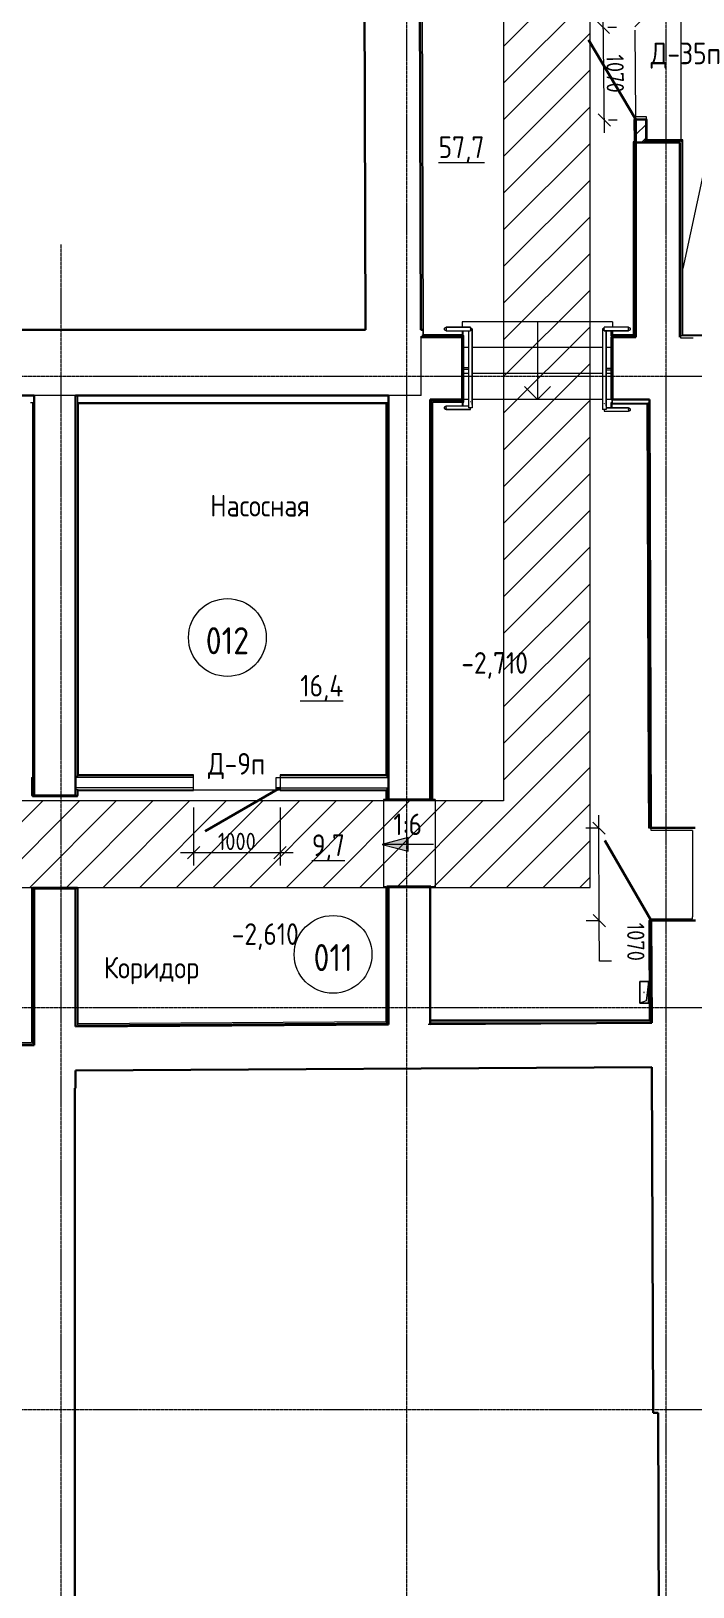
# Model space of a CAD drawing. Header units: millimetres. Extents: x 504091 to 2165846, y 135022 to 442887.
# Drawn here: x 1529232 to 1536887, y 311933 to 329921 of the extents above; entities that cross this region are included whole.
import ezdxf

# ---------------------------------------------------------------- set-up
doc = ezdxf.new("R2010")
doc.units = ezdxf.units.MM
doc.linetypes.add('ADSK_Линия сетки', pattern=[25, 20, -2.5, 0, -2.5])
doc.linetypes.add('осеваяX2', pattern=[4, 2.5, -0.5, 0.5, -0.5])
doc.layers.get('Defpoints').update_dxf_attribs({"color": 255})
for name, color, linetype, lineweight in [('Аннотация', 7, 'Continuous', 9), ('Двери', 7, 'Continuous', 20), ('Лестницы', 7, 'Continuous', 18), ('Марки дверей', 7, 'Continuous', 20), ('Марки помещений', 7, 'Continuous', 20), ('Обобщенные модели', 7, 'Continuous', 18), ('Ограждение', 7, 'Continuous', 18), ('Оси', 165, 'осеваяX2', 13), ('отметки', 7, 'Continuous', 20), ('Пандусы', 7, 'Continuous', 18), ('Перекрытие', 7, 'Continuous', 18), ('размеры', 7, 'Continuous', 9), ('Стены внутренние', 7, 'Continuous', 18), ('Стены несущие', 7, 'Continuous', 30), ('Стены отделка', 7, 'Continuous', 30), ('Стены перегородки', 7, 'Continuous', 30), ('Стены штриховка', 7, 'Continuous', 18), ('Стрелки вверх', 7, 'Continuous', 18), ('Узлы', 7, 'Continuous', 18)]:
    doc.layers.add(name, color=color, linetype=linetype, lineweight=lineweight)
doc.layers.add('Линии', color=7, linetype='Continuous', lineweight=9, true_color=0x00a600)
doc.layers.add('Штриховка', color=252, linetype='Continuous')
doc.styles.add('GOST Common', font='GOST_Common.ttf', dxfattribs={"width": 0.9, "height": 350})
doc.styles.add('GOST Common_1', font='GOST_Common.ttf', dxfattribs={"width": 0.9, "height": 250})
doc.styles.add('GOST Common_2', font='GOST_Common.ttf', dxfattribs={"width": 0.9, "height": 200})
doc.styles.add('GOST Common_4', font='GOST_Common.ttf', dxfattribs={"width": 0.9, "height": 200})
doc.dimstyles.new('ADSK_Основной_2_мм', dxfattribs={"dimscale": 304.8, "dimtxt": 201.142999, "dimasz": 0.463911, "dimexe": 0.492126, "dimexo": 0.492126, "dimgap": 0.098425, "dimtad": 1, "dimrnd": 0.01, "dimdsep": 46, "dimtxsty": 'GOST Common_4', "dimblk1": 'OBLIQUE', "dimblk2": 'OBLIQUE', "dimsah": 1, "dimcen": 0.09, "dimdle": 0.492126, "dimazin": 2, "dimtfac": 1, "dimtdec": 4, "dimtix": 1, "dimtmove": 0, "dimatfit": 3, "dimfxl": 0, "dimtvp": 1, "dimtolj": 1, "dimtzin": 0, "dimlwd": 20, "dimlwe": 20, "dimarcsym": 0})
doc.dimstyles.new('ADSK_Основной_2_мм_1', dxfattribs={"dimscale": 304.8, "dimtxt": 201.142999, "dimasz": 0.463911, "dimexe": 0.492126, "dimexo": 0.492126, "dimgap": 0.098425, "dimtad": 1, "dimrnd": 0.01, "dimdsep": 46, "dimtxsty": 'GOST Common_4', "dimblk1": 'OBLIQUE', "dimblk2": 'OBLIQUE', "dimsah": 1, "dimcen": 0.09, "dimdle": 0.492126, "dimazin": 2, "dimtfac": 1, "dimtdec": 4, "dimtix": 1, "dimtmove": 1, "dimatfit": 3, "dimfxl": 0, "dimtvp": 1, "dimtolj": 1, "dimtzin": 0, "dimlwd": 20, "dimlwe": 20, "dimarcsym": 0})

# ---------------------------------------------------------------- blocks, each defined once
blk = doc.blocks.new('AC_Дверь_Однопольная_Стальная - 1000х2100Н Д35п-металлическая-6961980-План подвала')
at = {"layer": 'Двери', "lineweight": 30}
blk.add_line((-535, 60), (392, 595), dxfattribs=at)
blk = doc.blocks.new('AC_Дверь_Однопольная_Стальная - 850х1850Н нов Д9п EI30-6474928-План подвала')
at = {"layer": 'Двери', "lineweight": 30}
blk.add_line((-500, 60), (366, 560), dxfattribs=at)
blk = doc.blocks.new('AC_Дверь_Однопольная_Стальная - 1040х1980Н нов Д10п металлическая-3159623-План подвала')
at = {"layer": 'Двери', "lineweight": 30}
blk.add_line((-535, 255), (392, 790), dxfattribs=at)
blk = doc.blocks.new('GM_Отверстие прямоугольное _в плите_ - Отверстие-3906246-План подвала')
at = {"layer": 'Обобщенные модели'}
for p, q in [((-50, -125), (-50, 125)), ((-50, 125), (50, 125)), ((50, 125), (-50, 125)), ((-50, 125), (-50, -125)), ((-50, -125), (-25, 100)), ((-25, 100), (50, 125)), ((50, 125), (50, -125)), ((50, -125), (50, 125)), ((50, -125), (-50, -125)), ((-50, -125), (50, -125))]:
    blk.add_line(p, q, dxfattribs=at)
for start, end in [(360, 180), (180, 360), (60, 165), (300, 360), (195, 270)]:
    blk.add_arc((0, 0), 2.5, start, end, dxfattribs=at)
blk = doc.blocks.new('Тип перил - Перила_Внутренний_-6517018-План подвала')
at = {"layer": 'Ограждение'}
for p, q in [((46583, 20810), (46303, 20810)), ((46303, 20792), (46303, 20788)), ((46303, 20770), (46583, 20770)), ((46563, 20770), (46563, 19917)), ((46583, 20788), (46583, 20792)), ((46583, 20790), (46585, 20790)), ((46603, 19917), (46603, 20790)), ((46563, 19898), (46303, 19898)), ((46303, 19880), (46303, 19876)), ((46303, 19858), (46583, 19858)), ((46583, 19876), (46583, 19878))]:
    blk.add_line(p, q, dxfattribs=at)
at = {"layer": 'Ограждение', "flags": 128}
blk.add_lwpolyline([(46585, 19947), (46583, 19947), (46581, 19947)], dxfattribs=at)
blk = doc.blocks.new('Тип перил - D40-16087-План подвала')
at = {"layer": 'Ограждение', "flags": 128}
for points in [[(0, 20), (1, 20), (2, 20), (2, 20), (3, 20), (4, 20), (5, 19), (6, 19), (6, 19), (7, 19), (8, 18), (9, 18), (9, 18), (10, 17), (11, 17), (11, 17), (12, 16), (13, 16), (13, 15), (14, 14), (14, 14), (15, 13), (15, 13), (16, 12), (16, 11), (17, 11), (17, 10), (18, 9), (18, 9), (18, 8), (19, 7), (19, 6), (19, 6), (19, 5), (20, 4), (20, 3), (20, 3), (20, 2), (20, 1), (20, 0), (20, 0)], [(20, 0), (20, -1), (20, -2), (20, -2), (20, -3), (20, -4), (19, -5), (19, -6), (19, -6), (19, -7), (18, -8), (18, -9), (18, -9), (17, -10), (17, -11), (17, -11), (16, -12), (16, -13), (15, -13), (14, -14), (14, -14), (13, -15), (13, -15), (12, -16), (11, -16), (11, -17), (10, -17), (9, -18), (9, -18), (8, -18), (7, -19), (6, -19), (6, -19), (5, -19), (4, -20), (3, -20), (3, -20), (2, -20), (1, -20), (0, -20), (0, -20)]]:
    blk.add_lwpolyline(points, dxfattribs=at)
blk = doc.blocks.new('Тип перил - Перила_Внутренний_-V1-План подвала')
at = {"layer": 'Ограждение'}
for p, q in [((46303, 20810), (46303, 20770)), ((46303, 20810), (46583, 20810)), ((46303, 20770), (46583, 20770)), ((46563, 20770), (46563, 19878)), ((46583, 20810), (46583, 20770)), ((46603, 20790), (46583, 20790)), ((46603, 20790), (46603, 19878)), ((46303, 19858), (46303, 19898)), ((46563, 19898), (46303, 19898)), ((46583, 19858), (46303, 19858)), ((46603, 19878), (46563, 19878)), ((46583, 19858), (46583, 19878))]:
    blk.add_line(p, q, dxfattribs=at)
blk = doc.blocks.new('ADSK_Ограждение_Опоры_Г_образная - D15 высота60 консоль80-16089-План подвала')
at = {"layer": 'Ограждение'}
for p, q in [((-7.5, 76), (-7.5, 20)), ((7.5, 20), (7.5, 66))]:
    blk.add_line(p, q, dxfattribs=at)
blk = doc.blocks.new('Тип перил - Перила_Внутренний_-6527315-План подвала')
at = {"layer": 'Ограждение'}
for p, q in [((48112, 20790), (48112, 19896)), ((48130, 20790), (48132, 20790)), ((48412, 20810), (48132, 20810)), ((48132, 20792), (48132, 20788)), ((48132, 20770), (48412, 20770)), ((48152, 19896), (48152, 20770)), ((48412, 20788), (48412, 20792)), ((48132, 19858), (48132, 19856)), ((48132, 19838), (48412, 19838)), ((48412, 19878), (48152, 19878)), ((48412, 19856), (48412, 19860))]:
    blk.add_line(p, q, dxfattribs=at)
at = {"layer": 'Ограждение', "flags": 128}
blk.add_lwpolyline([(48134, 19926), (48132, 19927), (48130, 19926)], dxfattribs=at)
blk = doc.blocks.new('Тип перил - D40-V2-План подвала')
at = {"layer": 'Ограждение', "flags": 128}
for points in [[(0, 20), (1, 20), (2, 20), (2, 20), (3, 20), (4, 20), (5, 19), (6, 19), (6, 19), (7, 19), (8, 18), (9, 18), (9, 18), (10, 17), (11, 17), (11, 17), (12, 16), (13, 16), (13, 15), (14, 14), (14, 14), (15, 13), (15, 13), (16, 12), (16, 11), (17, 11), (17, 10), (18, 9), (18, 9), (18, 8), (19, 7), (19, 6), (19, 6), (19, 5), (20, 4), (20, 3), (20, 3), (20, 2), (20, 1), (20, 0), (20, 0)], [(20, 0), (20, -1), (20, -2), (20, -2), (20, -3), (20, -4), (19, -5), (19, -6), (19, -6), (19, -7), (18, -8), (18, -9), (18, -9), (17, -10), (17, -11), (17, -11), (16, -12), (16, -13), (15, -13), (14, -14), (14, -14), (13, -15), (13, -15), (12, -16), (11, -16), (11, -17), (10, -17), (9, -18), (9, -18), (8, -18), (7, -19), (6, -19), (6, -19), (5, -19), (4, -20), (3, -20), (3, -20), (2, -20), (1, -20), (0, -20), (0, -20)]]:
    blk.add_lwpolyline(points, dxfattribs=at)
blk = doc.blocks.new('Тип перил - Перила_Внутренний_-V3-План подвала')
at = {"layer": 'Ограждение'}
for p, q in [((48132, 20790), (48112, 20790)), ((48112, 20790), (48112, 19858)), ((48132, 20770), (48132, 20810)), ((48412, 20810), (48132, 20810)), ((48412, 20770), (48132, 20770)), ((48152, 20770), (48152, 19858)), ((48412, 20770), (48412, 20810)), ((48152, 19858), (48112, 19858)), ((48132, 19858), (48132, 19838)), ((48132, 19838), (48412, 19838)), ((48152, 19878), (48412, 19878)), ((48412, 19878), (48412, 19838))]:
    blk.add_line(p, q, dxfattribs=at)
blk = doc.blocks.new('ADSK_Ограждение_Опоры_Г_образная - D15 высота60 консоль80-V4-План подвала')
at = {"layer": 'Ограждение'}
for p, q in [((-8, 66), (-8, 20)), ((0, 80), (-3, 80)), ((7, 80), (0, 80)), ((7, 20), (7, 80))]:
    blk.add_line(p, q, dxfattribs=at)
blk = doc.blocks.new('ADSK_Ограждение_Опоры_Г_образная - D15 высота60 консоль80-V7-План подвала')
at = {"layer": 'Ограждение'}
for p, q in [((-7, 76), (-7, 20)), ((8, 20), (8, 76))]:
    blk.add_line(p, q, dxfattribs=at)
blk = doc.blocks.new('ADSK_Ограждение_Опоры_Г_образная - D15 высота60 консоль80-V8-План подвала')
at = {"layer": 'Ограждение'}
for p, q in [((-7.5, 66), (-7.5, 20)), ((7.5, 20), (7.5, 66))]:
    blk.add_line(p, q, dxfattribs=at)
blk = doc.blocks.new('ADSK_Ограждение_Опоры_Г_образная - D15 высота60 консоль80-V9-План подвала')
at = {"layer": 'Ограждение'}
for p, q in [((-7.5, 76), (-7.5, 20)), ((7.5, 20), (7.5, 76))]:
    blk.add_line(p, q, dxfattribs=at)
blk = doc.blocks.new('ADSK_Ограждение_Опоры_Г_образная - D15 высота60 консоль80-V10-План подвала')
at = {"layer": 'Ограждение'}
for p, q in [((0, 80), (-8, 80)), ((-8, 80), (-8, 20)), ((3, 80), (0, 80)), ((8, 20), (8, 76))]:
    blk.add_line(p, q, dxfattribs=at)
blk = doc.blocks.new('_Oblique')
at = {"color": 0, "linetype": 'ByBlock', "lineweight": -2}
blk.add_line((-0.5, -0.5), (0.5, 0.5), dxfattribs=at)
blk = doc.blocks.new('*D4249')
at = {"layer": 'Defpoints', "color": 0, "lineweight": 20, "transparency": 16777216}
for p in [(1529267, 321083), (1528803, 320008), (1529267, 320008)]:
    blk.add_point(p, dxfattribs=at)
at = {"layer": 'размеры', "color": 0, "lineweight": 20, "transparency": 16777216}
for p, q in [((1528803, 321233), (1528803, 319858)), ((1529117, 321083), (1528653, 321083)), ((1529117, 320008), (1528653, 320008))]:
    blk.add_line(p, q, dxfattribs=at)
at = {"layer": 'размеры', "color": 0, "lineweight": 20, "transparency": 16777216, "xscale": 141.4, "yscale": 141.4, "zscale": 141.4}
for p, rotation in [((1528803, 321083), 90), ((1528803, 320008), 270)]:
    blk.add_blockref('_Oblique', p, dxfattribs=dict(at, rotation=rotation))
at = {"layer": 'размеры', "color": 0, "lineweight": 20, "transparency": 16777216, "insert": (1528673, 320545), "char_height": 200, "width": 560.47, "attachment_point": 5, "rotation": 90, "style": 'GOST Common_4'}
blk.add_mtext('\\A1;1075', dxfattribs=at)
blk = doc.blocks.new('*D4250')
at = {"layer": 'Defpoints', "color": 0, "lineweight": 20, "transparency": 16777216}
for p in [(1531112, 321095), (1532112, 321095), (1532112, 320422)]:
    blk.add_point(p, dxfattribs=at)
at = {"layer": 'размеры', "color": 0, "lineweight": 20, "transparency": 16777216}
for p, q in [((1531112, 320945), (1531112, 320272)), ((1532112, 320945), (1532112, 320272)), ((1530962, 320422), (1532262, 320422))]:
    blk.add_line(p, q, dxfattribs=at)
at = {"layer": 'размеры', "color": 0, "lineweight": 20, "transparency": 16777216, "xscale": 141.4, "yscale": 141.4, "zscale": 141.4, "rotation": 180}
blk.add_blockref('_Oblique', (1531112, 320422), dxfattribs=at)
at = {"layer": 'размеры', "color": 0, "lineweight": 20, "transparency": 16777216, "xscale": 141.4, "yscale": 141.4, "zscale": 141.4}
blk.add_blockref('_Oblique', (1532112, 320422), dxfattribs=at)
at = {"layer": 'размеры', "color": 0, "lineweight": 20, "transparency": 16777216, "insert": (1531612, 320552), "char_height": 200, "width": 560.47, "attachment_point": 5, "style": 'GOST Common_4'}
blk.add_mtext('\\A1;1000', dxfattribs=at)
blk = doc.blocks.new('*D4251')
at = {"layer": 'Defpoints', "color": 0, "lineweight": 20, "transparency": 16777216}
for p in [(1535800, 320705), (1535946, 320706), (1535950, 319636)]:
    blk.add_point(p, dxfattribs=at)
at = {"layer": 'размеры', "color": 0, "lineweight": 20, "transparency": 16777216}
for p, q in [((1535805, 319485), (1535800, 320855)), ((1535796, 320705), (1535650, 320705)), ((1535800, 319635), (1535654, 319635)), ((1535806, 319168), (1535804, 319635)), ((1535947, 319168), (1535806, 319168))]:
    blk.add_line(p, q, dxfattribs=at)
at = {"layer": 'размеры', "color": 0, "lineweight": 20, "transparency": 16777216, "xscale": 141.4, "yscale": 141.4, "zscale": 141.4}
for p, rotation in [((1535800, 320705), 90.20868367133178), ((1535804, 319635), 270.2086836713318)]:
    blk.add_blockref('_Oblique', p, dxfattribs=dict(at, rotation=rotation))
at = {"layer": 'размеры', "color": 0, "lineweight": 20, "transparency": 16777216, "insert": (1536326, 319612), "char_height": 200, "width": 560.47, "attachment_point": 1, "rotation": 270.2087, "line_spacing_factor": 1.022761, "style": 'GOST Common_4'}
blk.add_mtext('\\A1;1070', dxfattribs=at)
blk = doc.blocks.new('*D4253')
at = {"layer": 'Defpoints', "color": 0, "lineweight": 20, "transparency": 16777216}
for p in [(1535752, 329963), (1535852, 329964), (1535763, 328893)]:
    blk.add_point(p, dxfattribs=at)
at = {"layer": 'размеры', "color": 0, "lineweight": 20, "transparency": 16777216}
for p, q in [((1535864, 328744), (1535851, 330114)), ((1535902, 329965), (1536002, 329966)), ((1535913, 328895), (1536013, 328896))]:
    blk.add_line(p, q, dxfattribs=at)
at = {"layer": 'размеры', "color": 0, "lineweight": 20, "transparency": 16777216, "xscale": 141.4, "yscale": 141.4, "zscale": 141.4}
for p, rotation in [((1535852, 329964), 90.56892772826068), ((1535863, 328894), 270.5689277282607)]:
    blk.add_blockref('_Oblique', p, dxfattribs=dict(at, rotation=rotation))
at = {"layer": 'размеры', "color": 0, "lineweight": 20, "transparency": 16777216, "insert": (1535988, 329430), "char_height": 200, "width": 560.47, "attachment_point": 5, "rotation": 270.5689, "style": 'GOST Common_4'}
blk.add_mtext('\\A1;1070', dxfattribs=at)
blk = doc.blocks.new('оси')
at = {"layer": 'Оси', "linetype": 'ADSK_Линия сетки'}
for p, q in [((52350, -2196.5), (52350, 46378)), ((55350, -2196.5), (55350, 46378)), ((48350, -2196.5), (48350, 23921.3)), ((-3614.3, 22400), (62615.4, 22400)), ((-3614.3, 15100), (62615.4, 15100)), ((-3614.3, 10450), (62615.4, 10450))]:
    blk.add_line(p, q, dxfattribs=at)

msp = doc.modelspace()

# ---------------------------------------------------------------- hatches: boundary and pattern name
at = {"layer": 'размеры'}
msp.add_hatch(color=256, dxfattribs=at).paths.add_polyline_path([(1533294.005, 320518.0375), (1533594.005, 320437.6528), (1533594.005, 320598.4223)])
at = {"layer": 'Стены внутренние', "lineweight": 9}
h = msp.add_hatch(dxfattribs=at)
h.set_pattern_fill('FP_2', color=256, style=0, pattern_type=2)
h.set_pattern_definition([(45, (1487730.53, 305686.97), (-235.7317, 235.7317), []), (45, (1487887.68, 305686.97), (-235.7317, 235.7317), [])])
h.paths.add_polyline_path([(1536228.111, 328632.7952), (1536328.111, 328633.7882), (1536328.111, 328652.7952), (1536347.9184, 328652.7952), (1536345.1263, 328898.9703), (1536225.4797, 328897.7822)])
h.paths.add_polyline_path([(1536214.8552, 329967.7294), (1536334.8492, 329968.921), (1536312.8046, 332188.9226), (1536192.7987, 332188.9226), (1536202.4276, 331219.2461)])
at = {"layer": 'Узлы', "lineweight": 9}
h = msp.add_hatch(dxfattribs=at)
h.set_pattern_fill('FP_8', color=252, style=0, pattern_type=2)
h.set_pattern_definition([(45, (1487730.53, 305686.97), (-212.132, 212.132), [])])
h.paths.add_polyline_path([(1524996.8349, 320019.4885), (1535698.3629, 320019.4885), (1535698.3629, 340658.9226), (1534698.3629, 340658.9226), (1534698.3629, 321019.4885), (1525453.3689, 321019.4885), (1525453.3689, 325819.4885), (1524453.3689, 325819.4885), (1524453.3689, 320019.4885), (1524487.1226, 320019.4885)])

# ---------------------------------------------------------------- linework, layer by layer
at = {"layer": 'Лестницы'}
for p, q in [((1535958.7107, 326561.0679), (1534218.7107, 326561.0679)), ((1534218.7107, 326561.0679), (1534218.7107, 326497.0679)), ((1535958.7107, 326561.0679), (1534218.7107, 326561.0679)), ((1535958.7107, 326561.0679), (1535958.7107, 326497.0679)), ((1535958.7107, 326457.0679), (1535958.7107, 326411.0679)), ((1534293.5246, 326261.0679), (1534237.4039, 326261.0679)), ((1534293.5246, 326261.0679), (1534237.4039, 326261.0679)), ((1535842.4234, 326261.0679), (1534333.5246, 326261.0679)), ((1535842.4234, 326261.0679), (1534333.5246, 326261.0679)), ((1535938.4234, 326261.0679), (1535882.4234, 326261.0679)), ((1535938.4234, 326261.0679), (1535882.4234, 326261.0679)), ((1534293.5246, 325961.0679), (1534237.4039, 325961.0679)), ((1534293.5246, 325961.0679), (1534237.4039, 325961.0679)), ((1535842.4234, 325961.0679), (1534333.5246, 325961.0679)), ((1535842.4234, 325961.0679), (1534333.5246, 325961.0679)), ((1535938.4234, 325961.0679), (1535882.4234, 325961.0679)), ((1535938.4234, 325961.0679), (1535882.4234, 325961.0679)), ((1534293.5246, 325661.0679), (1534237.4039, 325661.0679)), ((1535842.4234, 325661.0679), (1534333.5246, 325661.0679)), ((1535938.4234, 325661.0679), (1535882.4234, 325661.0679))]:
    msp.add_line(p, q, dxfattribs=at)
at = {"layer": 'Линии', "color": 7}
for p, q in [((1534698.3629, 340658.9226), (1534698.3629, 321019.4885)), ((1535698.3629, 320019.4885), (1535698.3629, 340658.9226)), ((1536746.8187, 330842.3668), (1536746.8187, 328642.3668)), ((1529770.1227, 321019.4885), (1525453.3689, 321019.4885)), ((1534698.3629, 321019.4885), (1529770.1227, 321019.4885)), ((1524453.3689, 320019.4885), (1529627.6954, 320019.4885)), ((1529627.6954, 320019.4885), (1535698.3629, 320019.4885))]:
    msp.add_line(p, q, dxfattribs=at)
for centre in [(1531502.7778, 322909.6543), (1532725.4147, 319245.7755)]:
    msp.add_circle(centre, 450, dxfattribs=at)
at = {"layer": 'Пандусы'}
for p, q in [((1533307.3806, 321035.2712), (1533307.3806, 320025.2712)), ((1533337.3806, 321035.2712), (1533307.3806, 321035.2712)), ((1533907.3806, 321035.2712), (1533877.3806, 321035.2712)), ((1533907.3806, 321035.2712), (1533907.3806, 320025.2712)), ((1533337.3806, 320025.2712), (1533307.3806, 320025.2712)), ((1533907.3806, 320025.2712), (1533857.3806, 320025.2712))]:
    msp.add_line(p, q, dxfattribs=at)
at = {"layer": 'Перекрытие'}
for p, q in [((1537546.8187, 330792.3668), (1536770.111, 327177.6535)), ((1536215.2027, 329932.7312), (1536225.1322, 328932.7805)), ((1536225.1322, 328932.7805), (1536345.1263, 328933.972)), ((1536345.1263, 328933.972), (1536345.4738, 328898.9737)), ((1534293.5246, 325661.0679), (1534237.4039, 325661.0679)), ((1535842.4234, 325661.0679), (1534333.5246, 325661.0679)), ((1535938.4234, 325661.0679), (1535882.4234, 325661.0679)), ((1532067.3806, 321150.2947), (1532067.3806, 321290.2947)), ((1532067.3806, 321290.2947), (1532112.3806, 321290.2947)), ((1531112.3806, 321150.2947), (1532112.3806, 321150.2947)), ((1532112.3806, 321170.2947), (1532067.3806, 321170.2947)), ((1533307.3806, 321035.2712), (1533337.3806, 321035.2712)), ((1536402.8843, 320677.4577), (1536402.7751, 320707.4575)), ((1536882.8843, 320677.4577), (1536402.8843, 320677.4577)), ((1533337.3806, 320025.2712), (1533307.3806, 320025.2712)), ((1536406.5994, 319657.4577), (1536882.8843, 319657.4577)), ((1536882.8843, 319657.4577), (1536882.8843, 319679.1993)), ((1529746.9284, 318411.5347), (1529766.9284, 318411.6693))]:
    msp.add_line(p, q, dxfattribs=at)
at = {"layer": 'размеры'}
for p, q in [((1533594.005, 320598.4223), (1533294.005, 320518.0375)), ((1533594.005, 320437.6528), (1533594.005, 320598.4223)), ((1533294.005, 320518.0375), (1533594.005, 320437.6528))]:
    msp.add_line(p, q, dxfattribs=at)
at = {"layer": 'размеры', "lineweight": 20}
msp.add_line((1533886.2803, 320518.0375), (1533294.005, 320518.0375), dxfattribs=at)
at = {"layer": 'Стены внутренние', "color": 8, "true_color": 0x7f7f7f}
for q in [(1533742.4348, 326381.0679), (1533367.3806, 325708.2899)]:
    msp.add_line((1533744.5183, 325708.2899), q, dxfattribs=at)
at = {"layer": 'Стены внутренние'}
msp.add_line((1536882.8843, 320677.4577), (1536882.8843, 319679.1993), dxfattribs=at)
at = {"layer": 'Стены несущие'}
for p, q in [((1533742.1647, 326468.2899), (1533726.8188, 331423.5437)), ((1533726.8342, 331418.5437), (1533742.1647, 326468.2899)), ((1533087.3622, 331247.079), (1533102.1616, 326468.2899)), ((1536345.4738, 328898.9737), (1536225.4797, 328897.7822)), ((1536225.4797, 328897.7822), (1536228.111, 328632.7952)), ((1536345.4738, 328898.9737), (1536348.1051, 328633.9868)), ((1536228.111, 328632.7952), (1536348.1051, 328633.9868)), ((1536738.111, 328632.7952), (1536228.111, 328632.7952)), ((1536228.111, 328632.7952), (1536228.111, 326381.0679)), ((1536738.111, 326381.0679), (1536738.111, 328632.7952)), ((1533102.1616, 326468.2899), (1528506.0276, 326468.2899)), ((1533762.1647, 326468.2899), (1533742.1647, 326468.2899)), ((1533742.4348, 326381.0679), (1533742.4039, 326391.0369)), ((1534218.7107, 326381.0679), (1533742.4348, 326381.0679)), ((1533762.342, 326411.0679), (1533762.4038, 326391.0989)), ((1534218.7107, 325661.0679), (1534218.7107, 326381.0679)), ((1536228.111, 326381.0679), (1535958.4234, 326381.0679)), ((1535958.4234, 326381.0679), (1535958.4234, 325661.0679)), ((1528647.3806, 325708.2899), (1529266.9284, 325708.2899)), ((1529266.9284, 325708.2899), (1529266.9284, 321082.5676)), ((1529746.9284, 321082.5676), (1529746.9284, 325708.2899)), ((1529746.9284, 325708.2899), (1533367.3806, 325708.2899)), ((1533367.3806, 325708.2899), (1533367.3806, 321035.2712)), ((1533847.3806, 325661.0679), (1534218.7107, 325661.0679)), ((1533847.3806, 321035.2712), (1533847.3806, 325661.0679)), ((1535958.4234, 325661.0679), (1536384.7329, 325661.0679)), ((1536384.7329, 325661.0679), (1536402.7751, 320707.4575)), ((1529266.9284, 321082.5676), (1529746.9284, 321082.5676)), ((1533367.3806, 321035.2712), (1533847.3806, 321035.2712)), ((1536402.7751, 320707.4575), (1536912.7717, 320709.315)), ((1533367.3806, 320025.2712), (1533367.3806, 318434.2375)), ((1533847.3806, 320025.2712), (1533367.3806, 320025.2712)), ((1533847.3806, 320025.2712), (1533847.3806, 318437.2613)), ((1529266.9284, 320007.5676), (1529266.9284, 318197.4683)), ((1529746.9284, 320007.5676), (1529266.9284, 320007.5676)), ((1529746.9284, 318411.4302), (1529746.9284, 320007.5676)), ((1536916.6689, 319639.3221), (1536406.6722, 319637.4646)), ((1536410.9848, 318453.4109), (1536406.6722, 319637.4646)), ((1533367.3806, 318434.2375), (1529746.9284, 318411.4302)), ((1536410.9848, 318453.4109), (1533847.3806, 318437.2613)), ((1529266.9284, 318197.4683), (1527763.7117, 318157.3069)), ((1529746.9284, 317901.42), (1536412.8424, 317943.4125)), ((1529746.9284, 317700.1105), (1529746.9284, 317901.42)), ((1536412.8424, 317943.4125), (1536427.4004, 313946.4008)), ((1529737.2597, 317699.8522), (1529746.9284, 317700.1105)), ((1529737.2597, 306070.9359), (1529737.2597, 317699.8522)), ((1536427.4004, 313946.4008), (1536486.7568, 313946.4008)), ((1536486.7568, 313946.4008), (1536510.89, 306023.5058))]:
    msp.add_line(p, q, dxfattribs=at)
at = {"layer": 'Стены отделка', "lineweight": 9}
for p, q in [((1533772.342, 326411.0679), (1533756.8186, 331423.6366)), ((1536215.4802, 328897.6829), (1536205.4807, 328897.5836)), ((1536205.4807, 328897.5836), (1536208.0107, 328642.7952)), ((1536218.1105, 328632.7952), (1536215.4802, 328897.6829)), ((1536357.4732, 328899.0929), (1536345.4738, 328898.9737)), ((1536359.7998, 328664.7952), (1536357.4732, 328899.0929)), ((1536328.111, 328652.7952), (1536328.111, 328632.7952)), ((1536328.111, 328652.7952), (1536758.111, 328652.7952)), ((1536768.111, 328664.7952), (1536359.7998, 328664.7952)), ((1536758.111, 328652.7952), (1536758.111, 326396.1982)), ((1536770.111, 326408.0777), (1536770.111, 328662.7952)), ((1536198.111, 328642.7952), (1536198.111, 326411.0679)), ((1536208.0107, 328642.7952), (1536198.111, 328642.7952)), ((1536208.111, 328632.7952), (1536208.111, 326401.0679)), ((1536208.111, 328632.7952), (1536228.111, 328632.7952)), ((1533742.4039, 326391.0369), (1533762.4038, 326391.0989)), ((1533762.3729, 326401.0679), (1534237.4039, 326401.0679)), ((1533762.4038, 326391.0989), (1533762.4349, 326381.0679)), ((1534227.4039, 326411.0679), (1533772.342, 326411.0679)), ((1534217.4039, 326381.0679), (1534217.4039, 325641.0679)), ((1534228.7107, 326381.0679), (1534218.7107, 326381.0679)), ((1534227.4039, 326401.0679), (1534227.4039, 326411.0679)), ((1534228.7107, 325661.0679), (1534228.7107, 326381.0679)), ((1534237.4039, 325631.0679), (1534237.4039, 326401.0679)), ((1535938.4234, 326381.0679), (1535958.4234, 326381.0679)), ((1535938.4234, 326381.0679), (1535938.4234, 325661.0679)), ((1535948.4234, 326411.0679), (1535948.4234, 325621.0679)), ((1536198.111, 326411.0679), (1535948.4234, 326411.0679)), ((1536228.111, 326401.0679), (1535948.4234, 326401.0679)), ((1536738.111, 326401.0679), (1536758.111, 326401.0679)), ((1536743.3993, 326396.3467), (1536743.1975, 326376.3477)), ((1536743.1975, 326376.3477), (1536892.1365, 326374.8448)), ((1536758.111, 326396.1982), (1536743.3993, 326396.3467)), ((1540528.3305, 326370.1542), (1536770.111, 326408.0777)), ((1529226.9284, 325628.2899), (1529266.9284, 325628.2899)), ((1529246.9284, 325628.2899), (1529246.9284, 321290.2947)), ((1529766.9284, 325708.2899), (1529766.9284, 321308.2899)), ((1529766.9284, 325628.2899), (1533367.3806, 325628.2899)), ((1529778.9284, 321322.2947), (1529778.9284, 325616.2899)), ((1529778.9284, 325616.2899), (1533335.3806, 325616.2899)), ((1533335.3806, 325616.2899), (1533335.3806, 321322.2947)), ((1533347.3806, 325628.2899), (1533347.3806, 321290.2947)), ((1533867.3806, 321035.2712), (1533867.3806, 325661.0679)), ((1534217.4039, 325641.0679), (1533867.3806, 325641.0679)), ((1533877.3806, 321025.2712), (1533877.3806, 325631.0679)), ((1533877.3806, 325631.0679), (1534237.4039, 325631.0679)), ((1534228.7107, 325661.0679), (1534218.7107, 325661.0679)), ((1534218.7107, 325661.0679), (1534218.7107, 325641.0679)), ((1535958.4234, 325661.0679), (1535938.4234, 325661.0679)), ((1535948.4234, 325621.0679), (1536384.7329, 325621.0679)), ((1535953.4234, 325621.0679), (1535953.4234, 325611.0679)), ((1535953.4234, 325611.0679), (1536354.7694, 325611.0679)), ((1536354.7694, 325611.0679), (1536370.7009, 321276.8868)), ((1536380.7008, 321276.9228), (1536364.7327, 325621.0679)), ((1536384.7329, 325621.0679), (1536364.733, 325620.9944)), ((1536384.7329, 325621.0679), (1536384.7329, 325661.0679)), ((1536400.7007, 321276.9963), (1536384.7329, 325621.0679)), ((1529236.9284, 321290.2947), (1529266.9284, 321290.2947)), ((1529236.9284, 321290.2947), (1529236.9284, 321082.8167)), ((1529746.9284, 321308.2899), (1529766.9284, 321308.2899)), ((1529766.9284, 321310.2947), (1529767.3806, 321310.2947)), ((1529767.3806, 321310.2947), (1529767.3806, 321290.2947)), ((1531112.3806, 321322.2947), (1529778.9284, 321322.2947)), ((1531112.3806, 321290.2947), (1531112.3806, 321322.2947)), ((1532112.3806, 321322.2947), (1532112.3806, 321290.2947)), ((1533335.3806, 321322.2947), (1532112.3806, 321322.2947)), ((1536370.7009, 321276.887), (1536372.7753, 320707.3482)), ((1536380.7008, 321276.9228), (1536400.7007, 321276.9963)), ((1536400.7007, 321276.9963), (1536380.7008, 321276.9234)), ((1529747.3806, 321170.2947), (1529747.3806, 321150.2947)), ((1529776.9284, 321150.2947), (1529747.3806, 321150.2947)), ((1529766.9284, 321150.2947), (1529766.9284, 321082.8167)), ((1529776.9284, 321082.8167), (1529776.9284, 321140.2947)), ((1529776.9284, 321140.2947), (1531112.3806, 321140.2947)), ((1531112.3806, 321170.2947), (1531112.3806, 321170.2947)), ((1531112.3806, 321140.2947), (1531112.3806, 321170.2947)), ((1532112.3806, 321170.2947), (1532112.3806, 321140.2947)), ((1532112.3806, 321140.2947), (1533337.3806, 321140.2947)), ((1533337.3806, 321140.2947), (1533337.3806, 321035.2712)), ((1533347.3806, 321170.2947), (1533347.3806, 321140.2947)), ((1529236.9284, 321082.8167), (1529266.9284, 321082.8167)), ((1529766.9284, 321082.5676), (1529246.9284, 321082.5676)), ((1529246.9284, 321082.5676), (1529246.9284, 321072.5676)), ((1529246.9284, 321072.5676), (1529766.9284, 321072.5676)), ((1529766.9284, 321082.8167), (1529776.9284, 321082.8167)), ((1529766.9284, 321072.5676), (1529766.9284, 321082.5676)), ((1533867.3806, 321035.2712), (1533337.3806, 321035.2712)), ((1533367.3806, 321025.2712), (1533367.3806, 321035.2712)), ((1533367.3806, 321025.2712), (1533877.3806, 321025.2712)), ((1536372.7753, 320707.3482), (1536402.7751, 320707.4575)), ((1529766.9284, 320017.5676), (1529246.9284, 320017.5676)), ((1529246.9284, 320017.5676), (1529246.9284, 320007.8167)), ((1529766.9284, 320007.8167), (1529766.9284, 320017.5676)), ((1533337.3806, 320025.2712), (1533337.3806, 318465.7061)), ((1533337.3806, 320025.2712), (1533367.3806, 320025.2712)), ((1533857.3806, 320035.2712), (1533347.3806, 320035.2712)), ((1533347.3806, 320035.2712), (1533347.3806, 320025.2712)), ((1533845.5267, 318438.9915), (1533845.5267, 320025.2712)), ((1533857.3806, 318483.4109), (1533857.3806, 320035.2712)), ((1529266.9284, 320007.8167), (1529236.9284, 320007.8167)), ((1529236.9284, 320007.8167), (1529236.9284, 318226.6775)), ((1529246.9284, 320007.5676), (1529766.9284, 320007.5676)), ((1529266.9284, 320007.5676), (1529266.9284, 320007.8167)), ((1529746.9284, 320007.8167), (1529746.9284, 320007.5676)), ((1529776.9284, 320007.8167), (1529746.9284, 320007.8167)), ((1529776.9284, 318441.7373), (1529776.9284, 320007.8167)), ((1536406.6722, 319637.4646), (1536376.6724, 319637.3553)), ((1536376.6724, 319637.3553), (1536380.8754, 318483.4109)), ((1529746.9284, 318421.6022), (1529766.9284, 318421.6022)), ((1529766.9284, 318431.6698), (1533367.3806, 318455.9078)), ((1529766.9284, 318411.6693), (1533367.3806, 318435.9073)), ((1529766.9284, 318421.6022), (1529766.9284, 318411.6693)), ((1533337.3806, 318465.7061), (1529776.9284, 318441.7373)), ((1533347.3806, 318455.7732), (1533347.3806, 318465.7734)), ((1533347.3806, 318455.9078), (1533367.3806, 318455.9078)), ((1533825.5267, 318438.9915), (1533845.5267, 318438.9915)), ((1536410.9848, 318473.4109), (1533845.5267, 318473.4109)), ((1533845.5267, 318453.4109), (1536410.9848, 318453.4109)), ((1536380.8754, 318483.4109), (1533857.3806, 318483.4109)), ((1536390.9119, 318473.4109), (1536390.8754, 318483.4109)), ((1536390.9119, 318473.4111), (1536410.9117, 318473.484)), ((1536410.9848, 318453.4109), (1536410.9848, 318473.4109)), ((1529236.9284, 318226.6775), (1527791.0768, 318188.0487)), ((1529246.9284, 318226.9447), (1529246.9284, 318216.9411)), ((1529246.9284, 318197.4683), (1529266.9284, 318197.4683)), ((1529246.9284, 318196.934), (1529246.9284, 318197.4683))]:
    msp.add_line(p, q, dxfattribs=at)
at = {"layer": 'Стены перегородки', "lineweight": 18}
for p, q in [((1529747.3806, 321290.2947), (1529747.3806, 321170.2947)), ((1531112.3806, 321290.2947), (1529747.3806, 321290.2947)), ((1531112.3806, 321170.2947), (1531112.3806, 321290.2947)), ((1532112.3806, 321290.2947), (1532112.3806, 321170.2947)), ((1532112.3806, 321290.2947), (1533367.3806, 321290.2947)), ((1531112.3806, 321170.2947), (1529747.3806, 321170.2947)), ((1532112.3806, 321170.2947), (1533367.3806, 321170.2947))]:
    msp.add_line(p, q, dxfattribs=at)
at = {"layer": 'Стены штриховка'}
for p, q in [((1533746.8342, 331418.6057), (1533762.342, 326411.0679)), ((1536357.8195, 328662.7952), (1536355.4733, 328899.073)), ((1536770.111, 328662.7952), (1536357.8195, 328662.7952)), ((1536768.111, 326406.0978), (1536768.111, 328664.7952)), ((1536770.111, 328664.7952), (1536768.111, 328664.7952)), ((1536770.111, 328662.7952), (1536770.111, 328664.7952)), ((1535958.4234, 325621.0679), (1535958.4234, 326401.0679)), ((1540528.3305, 326358.1535), (1536758.111, 326396.1982)), ((1540528.3305, 326368.1541), (1536768.111, 326406.0978)), ((1529746.9284, 325708.2899), (1529266.9284, 325708.2899)), ((1529776.9284, 321320.2947), (1529776.9284, 325618.2899)), ((1529776.9284, 325618.2899), (1533337.3806, 325618.2899)), ((1533337.3806, 325618.2899), (1533337.3806, 321320.2947)), ((1534217.4039, 325641.0679), (1534237.4039, 325641.0679)), ((1529246.9284, 321290.2947), (1529246.9284, 321082.8167)), ((1531112.3806, 321310.2947), (1529767.3806, 321310.2947)), ((1531112.3806, 321320.2947), (1529776.9284, 321320.2947)), ((1533337.3806, 321320.2947), (1532112.3806, 321320.2947)), ((1533347.3806, 321310.2947), (1532112.3806, 321310.2947)), ((1536380.7008, 321276.9234), (1536382.7752, 320707.3846)), ((1529776.9284, 321150.2947), (1531112.3806, 321150.2947)), ((1532112.3806, 321150.2947), (1533347.3806, 321150.2947)), ((1533347.3806, 321140.2947), (1533347.3806, 321035.2712)), ((1533347.3806, 320025.2712), (1533347.3806, 318465.7734)), ((1529246.9284, 318226.9447), (1529246.9284, 320007.8167)), ((1529766.9284, 320007.8167), (1529766.9284, 318431.6698)), ((1536386.6724, 319637.3917), (1536390.8754, 318483.4109)), ((1527781.0768, 318177.7779), (1529246.9284, 318216.9411))]:
    msp.add_line(p, q, dxfattribs=at)
at = {"layer": 'Стрелки вверх'}
for p, q in [((1535088.7107, 326561.0679), (1535088.7107, 326261.0679)), ((1535088.7107, 326261.0679), (1535088.7107, 325961.0679)), ((1535088.7107, 325961.0679), (1535088.7107, 325661.0679)), ((1535088.7107, 325661.0679), (1534938.7107, 325811.0679)), ((1535088.7107, 325661.0679), (1535238.7107, 325811.0679))]:
    msp.add_line(p, q, dxfattribs=at)

# ---------------------------------------------------------------- block references
at = {"layer": 'Двери', "color": 8, "true_color": 0x7f7f7f}
for name, p, rotation in [('AC_Дверь_Однопольная_Стальная - 1000х2100Н Д35п-металлическая-6961980-План подвала', (1536280.1645, 329433.3516), 90.56892772232256), ('AC_Дверь_Однопольная_Стальная - 850х1850Н нов Д9п EI30-6474928-План подвала', (1531612.3806, 321230.2947), 180), ('AC_Дверь_Однопольная_Стальная - 1040х1980Н нов Д10п металлическая-3159623-План подвала', (1536659.722, 320173.3898), 90.2086836735519)]:
    msp.add_blockref(name, p, dxfattribs=dict(at, rotation=rotation))
at = {"layer": 'Обобщенные модели', "rotation": 180}
msp.add_blockref('GM_Отверстие прямоугольное _в плите_ - Отверстие-3906246-План подвала', (1536323.0116, 318808.4109), dxfattribs=at)
at = {"layer": 'Ограждение'}
for name, p, rotation in [('Тип перил - D40-16087-План подвала', (1534033.5246, 326477.0679), 180), ('ADSK_Ограждение_Опоры_Г_образная - D15 высота60 консоль80-16089-План подвала', (1534224.4608, 326477.0679), 180), ('ADSK_Ограждение_Опоры_Г_образная - D15 высота60 консоль80-V4-План подвала', (1535945.2006, 326477.0679), 180), ('ADSK_Ограждение_Опоры_Г_образная - D15 высота60 консоль80-V7-План подвала', (1534313.5246, 326021.0679), 90), ('ADSK_Ограждение_Опоры_Г_образная - D15 высота60 консоль80-V9-План подвала', (1535862.4234, 326011.0679), 270), ('Тип перил - D40-16087-План подвала', (1534033.5246, 325565.0679), 180)]:
    msp.add_blockref(name, p, dxfattribs=dict(at, rotation=rotation))
for name, p in [('Тип перил - Перила_Внутренний_-6517018-План подвала', (1487730.5267, 305686.9719)), ('Тип перил - Перила_Внутренний_-V1-План подвала', (1487730.5267, 305686.9719)), ('Тип перил - Перила_Внутренний_-6527315-План подвала', (1487730.5267, 305686.9719)), ('Тип перил - Перила_Внутренний_-V3-План подвала', (1487730.5267, 305686.9719)), ('Тип перил - D40-V2-План подвала', (1536142.4234, 326477.0679)), ('ADSK_Ограждение_Опоры_Г_образная - D15 высота60 консоль80-V8-План подвала', (1534224.4608, 325565.0679)), ('ADSK_Ограждение_Опоры_Г_образная - D15 высота60 консоль80-V10-План подвала', (1535945.2006, 325545.0679)), ('Тип перил - D40-V2-План подвала', (1536142.4234, 325545.0679))]:
    msp.add_blockref(name, p, dxfattribs=at)
at = {"layer": 'Штриховка'}
msp.add_blockref('оси', (1481230.092, 303531.9719), dxfattribs=at)

# ---------------------------------------------------------------- texts
at = {"layer": 'Аннотация', "lineweight": 9, "char_height": 312.5, "width": 520.211119, "attachment_point": 5, "line_spacing_factor": 1.022766, "style": 'GOST Common'}
for s, insert in [('012', (1531502.7778, 322872.7062)), ('011', (1532725.4147, 319208.8274))]:
    msp.add_mtext(s, dxfattribs=dict(at, insert=insert))
at = {"layer": 'Марки дверей', "lineweight": 9, "char_height": 250, "attachment_point": 5, "line_spacing_factor": 1.022766, "style": 'GOST Common_2'}
for s, insert, width in [('\\pt450,900,1350,1800,2250,2700,3150,3600,4050,4500,4950,5400,5850,6300,6750,7200,7650,8100,8550,9000,9450,9900,10350,10800,11250,11700,12150,12600,13050,13500,13950,14400;Д-35п', (1536805.6954, 329637.364), 851.4), ('\\pt450,900,1350,1800,2250,2700,3150,3600,4050,4500,4950,5400,5850,6300,6750,7200,7650,8100,8550,9000,9450,9900,10350,10800,11250,11700,12150,12600,13050,13500,13950,14400;Д-9п', (1531608.7732, 321423.5074), 690.3)]:
    msp.add_mtext(s, dxfattribs=dict(at, insert=insert, width=width))
at = {"layer": 'Марки помещений', "lineweight": 9, "char_height": 250, "attachment_point": 5, "line_spacing_factor": 1.022766, "style": 'GOST Common_2'}
for s, insert, width in [('\\pt450,900,1350,1800,2250,2700,3150,3600,4050,4500,4950,5400,5850,6300,6750,7200,7650,8100,8550,9000,9450,9900,10350,10800,11250,11700,12150,12600,13050,13500,13950,14400;{\\L57,7}', (1534210.5252, 328549.7367), 566.1), ('\\pt450,900,1350,1800,2250,2700,3150,3600,4050,4500,4950,5400,5850,6300,6750,7200,7650,8100,8550,9000,9450,9900,10350,10800,11250,11700,12150,12600,13050,13500,13950,14400;Насосная', (1531879.16, 324433.8161), 1297.8), ('\\pt450,900,1350,1800,2250,2700,3150,3600,4050,4500,4950,5400,5850,6300,6750,7200,7650,8100,8550,9000,9450,9900,10350,10800,11250,11700,12150,12600,13050,13500,13950,14400;{\\L16,4}', (1532594.1664, 322323.7687), 535.5), ('\\pt450,900,1350,1800,2250,2700,3150,3600,4050,4500,4950,5400,5850,6300,6750,7200,7650,8100,8550,9000,9450,9900,10350,10800,11250,11700,12150,12600,13050,13500,13950,14400;{\\L9,7}', (1532670.8896, 320479.153), 405), ('\\pt450,900,1350,1800,2250,2700,3150,3600,4050,4500,4950,5400,5850,6300,6750,7200,7650,8100,8550,9000,9450,9900,10350,10800,11250,11700,12150,12600,13050,13500,13950,14400;Коридор', (1530624.1087, 319058.4115), 1149.3)]:
    msp.add_mtext(s, dxfattribs=dict(at, insert=insert, width=width))
at = {"layer": 'отметки', "lineweight": 20, "char_height": 250, "width": 977.532294, "attachment_point": 1, "line_spacing_factor": 1.022761, "style": 'GOST Common_1'}
for s, insert in [('-2,710', (1534209.1864, 322741.0058)), ('-2,610', (1531553.158, 319605.6023))]:
    msp.add_mtext(s, dxfattribs=dict(at, insert=insert))
at = {"layer": 'размеры', "lineweight": 20, "insert": (1533421.6893, 320874.7446), "char_height": 250, "width": 404.288048, "attachment_point": 1, "line_spacing_factor": 1.022761, "style": 'GOST Common_1'}
msp.add_mtext('1:6', dxfattribs=at)

# ---------------------------------------------------------------- dimensions: what is measured, and where the dimension line sits
at = {"layer": 'размеры', "lineweight": 20}
for base, p1, p2, angle, override, picture, middle in [((1535852.3045, 329964.1293), (1535762.9491, 328893.1893), (1535752.3245, 329963.1365), 270.56892773, {"dimpost": '<>', "dimfxl": 1070}, '*D4253', (1535987.6104, 329430.4465)), ((1528802.7673, 320007.5676), (1529266.9284, 321082.5676), (1529266.9284, 320007.5676), 90, {"dimpost": '<>', "dimfxl": 1075}, '*D4249', (1528672.7673, 320545.0676))]:
    dim = msp.add_linear_dim(base=base, p1=p1, p2=p2, angle=angle, dimstyle='ADSK_Основной_2_мм', override=override, dxfattribs=at)
    dim.commit()
    dim.dimension.update_dxf_attribs({"geometry": picture, "text_midpoint": middle})
dim = msp.add_linear_dim(base=(1532112.3806, 320421.6706), p1=(1531112.3806, 321095.1915), p2=(1532112.3806, 321095.1915), dimstyle='ADSK_Основной_2_мм', override={"dimpost": '<>', "dimfxl": 1000}, dxfattribs=at)
dim.commit()
dim.dimension.update_dxf_attribs({"geometry": '*D4250', "text_midpoint": (1531612.3806, 320551.6706)})
dim = msp.add_linear_dim(base=(1535800.3843, 320705.2634), p1=(1535950.304, 319635.8024), p2=(1535946.4068, 320705.7953), angle=270.20868367, dimstyle='ADSK_Основной_2_мм_1', override={"dimpost": '<>', "dimfxl": 1070}, dxfattribs=at)
dim.commit()
dim.dimension.update_dxf_attribs({"geometry": '*D4251', "text_midpoint": (1535964.0161, 319168.1799), "dimtype": 160, "text_rotation": 270.20868367})

doc.saveas('drawing.dxf')
